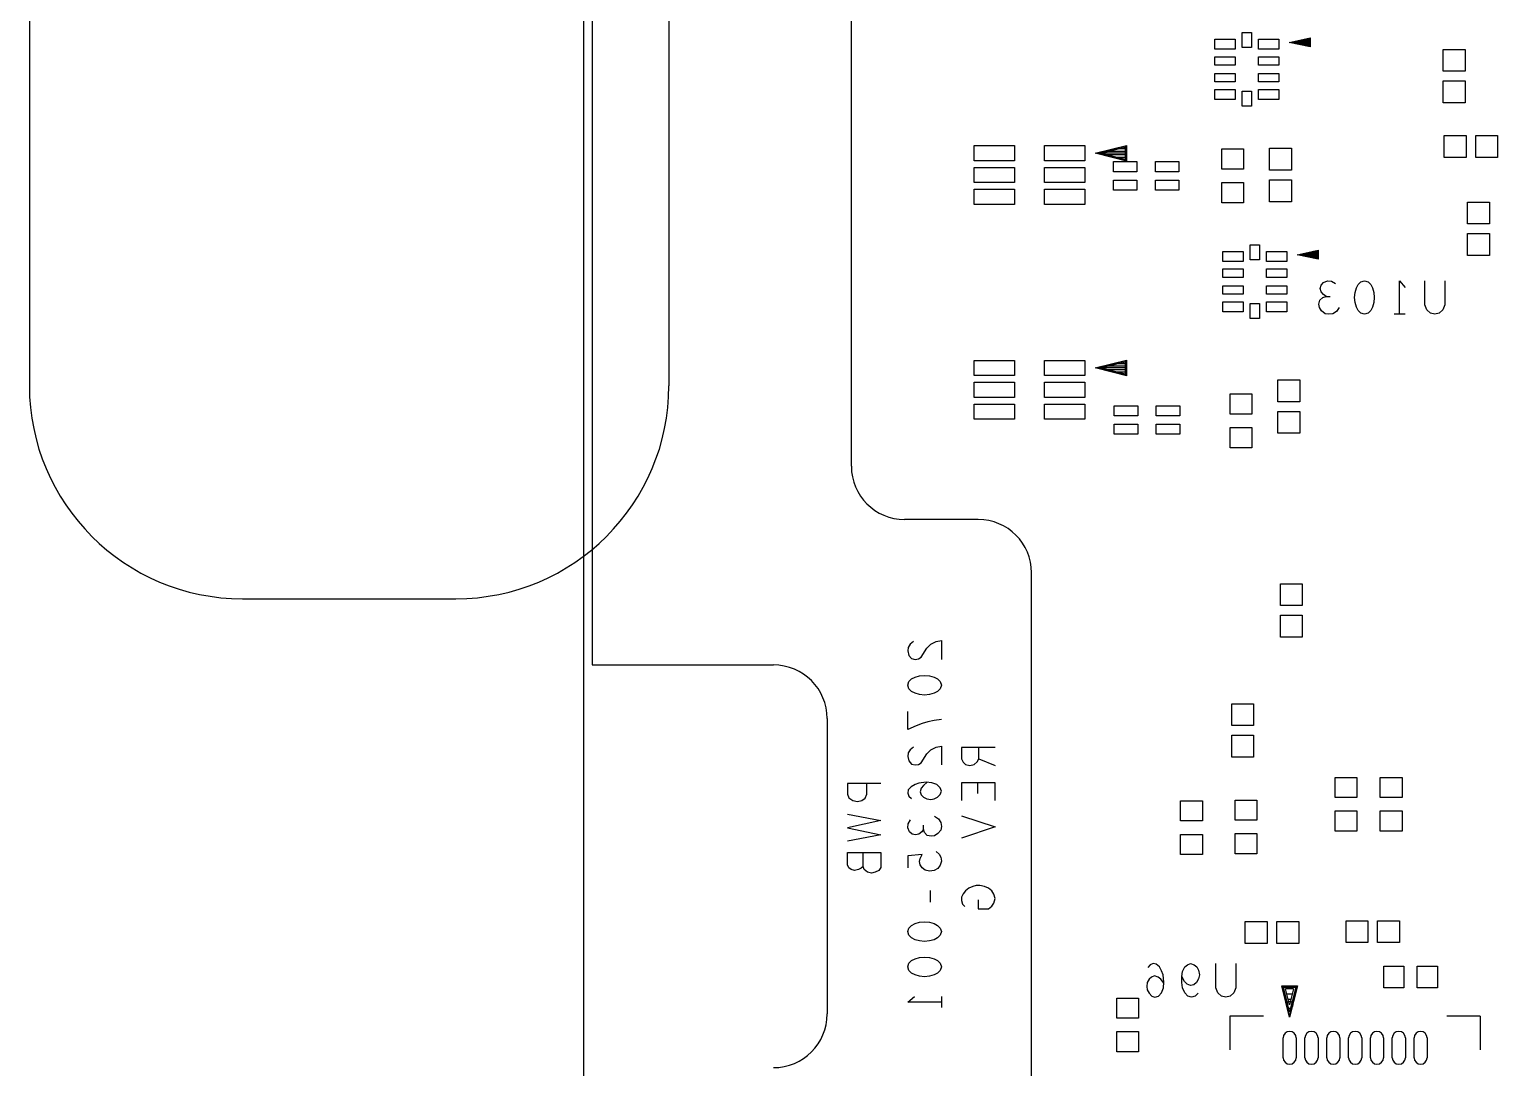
# Model space of a CAD drawing. Header units: millimetres. Extents: x -190 to 348, y -330 to 190.
# Drawn here: x -108.36 to -64.63, y 62.38 to 93.32 of the extents above; entities that cross this region are included whole.
import ezdxf

# ---------------------------------------------------------------- set-up
doc = ezdxf.new("R2010")
doc.units = ezdxf.units.MM
for name, color, linetype in [('10_MAQ_PALLET', 7, 'Continuous'), ('4_SIKCREN_BOTTOM_', 7, 'Continuous'), ('5_SOLDER_PASTE_BOTTOM_', 7, 'Continuous'), ('7______BREAKAWAY', 7, 'Continuous')]:
    doc.layers.add(name, color=color, linetype=linetype)

msp = doc.modelspace()

# ---------------------------------------------------------------- linework, layer by layer
at = {"layer": '10_MAQ_PALLET', "color": 5}
msp.add_line((-91.854, 141.038, -3.175), (-91.854, 14.052, -3.175), dxfattribs=at)
at = {"layer": '10_MAQ_PALLET', "color": 1}
for p, q in [((-83.881, 80.305, -8.001), (-83.881, 127.137, -8.001)), ((-108.364, 100.485, -8.001), (-108.364, 82.705, -8.001)), ((-89.314, 100.485, -8.001), (-89.314, 82.705, -8.001)), ((-80.101, 78.717, -8.001), (-82.293, 78.717, -8.001)), ((-78.514, 62.021, -8.001), (-78.514, 77.13, -8.001)), ((-102.014, 76.355, -8.001), (-95.664, 76.355, -8.001))]:
    msp.add_line(p, q, dxfattribs=at)
for centre, radius, start, end in [((-102.014, 82.705, -8.001), 6.35, 180, 270), ((-95.664, 82.705, -8.001), 6.35, 270, 0), ((-82.293, 80.305, -8.001), 1.587, 180, 270), ((-80.101, 77.13, -8.001), 1.587, 0, 90)]:
    msp.add_arc(centre, radius, start, end, dxfattribs=at)
at = {"layer": '4_SIKCREN_BOTTOM_', "color": 7}
for p, q in [((-91.6, 108.783), (-91.6, 74.384)), ((-70.841, 92.934), (-70.213, 93.068)), ((-70.213, 92.799), (-70.841, 92.934)), ((-70.78, 92.934), (-70.226, 93.05)), ((-70.226, 92.814), (-70.78, 92.934)), ((-70.226, 92.934), (-70.78, 92.934)), ((-70.226, 92.959), (-70.66, 92.959)), ((-70.226, 92.908), (-70.66, 92.908)), ((-70.226, 92.992), (-70.505, 92.992)), ((-70.226, 92.875), (-70.505, 92.875)), ((-70.226, 93.025), (-70.35, 93.025)), ((-70.226, 92.842), (-70.35, 92.842)), ((-70.226, 93.05), (-70.226, 92.934)), ((-70.226, 92.934), (-70.226, 92.814)), ((-70.213, 93.068), (-70.213, 92.799)), ((-76.622, 89.634), (-75.687, 89.868)), ((-76.571, 89.634), (-75.7, 89.85)), ((-76.467, 89.634), (-75.725, 89.817)), ((-75.725, 89.685), (-76.263, 89.685)), ((-75.725, 89.759), (-75.966, 89.759)), ((-75.725, 89.817), (-75.725, 89.634)), ((-75.7, 89.85), (-75.7, 89.634)), ((-75.687, 89.868), (-75.687, 89.4)), ((-75.687, 89.4), (-76.622, 89.634)), ((-75.7, 89.416), (-76.571, 89.634)), ((-75.7, 89.634), (-76.571, 89.634)), ((-75.725, 89.449), (-76.467, 89.634)), ((-75.725, 89.583), (-76.263, 89.583)), ((-75.725, 89.507), (-75.966, 89.507)), ((-75.725, 89.634), (-75.725, 89.449)), ((-75.7, 89.634), (-75.7, 89.416)), ((-70.602, 86.609), (-69.974, 86.744)), ((-69.974, 86.474), (-70.602, 86.609)), ((-69.987, 86.609), (-70.543, 86.609)), ((-70.541, 86.609), (-69.987, 86.726)), ((-69.987, 86.49), (-70.541, 86.609)), ((-69.987, 86.634), (-70.421, 86.634)), ((-69.987, 86.667), (-70.269, 86.667)), ((-69.987, 86.7), (-70.114, 86.7)), ((-69.987, 86.726), (-69.987, 86.609)), ((-69.987, 86.609), (-69.987, 86.49)), ((-69.974, 86.744), (-69.974, 86.474)), ((-69.987, 86.584), (-70.421, 86.584)), ((-69.987, 86.551), (-70.269, 86.551)), ((-69.987, 86.517), (-70.114, 86.517)), ((-69.888, 85.7), (-69.82, 85.783)), ((-69.82, 85.783), (-69.7, 85.834)), ((-69.7, 85.834), (-69.581, 85.816)), ((-69.581, 85.816), (-69.461, 85.75)), ((-68.786, 85.717), (-68.704, 85.801)), ((-68.704, 85.801), (-68.598, 85.834)), ((-68.598, 85.834), (-68.491, 85.801)), ((-68.491, 85.801), (-68.412, 85.717)), ((-67.549, 85.834), (-67.389, 85.634)), ((-67.549, 84.833), (-67.549, 85.834)), ((-66.794, 85.115), (-66.794, 85.834)), ((-66.208, 85.834), (-66.208, 85.115)), ((-69.926, 85.25), (-69.835, 85.334)), ((-69.913, 85.601), (-69.888, 85.7)), ((-69.888, 85.501), (-69.913, 85.601)), ((-69.82, 85.418), (-69.888, 85.501)), ((-69.835, 85.334), (-69.741, 85.367)), ((-69.741, 85.367), (-69.82, 85.418)), ((-69.741, 85.367), (-69.621, 85.367)), ((-68.892, 85.334), (-68.877, 85.484)), ((-68.877, 85.184), (-68.892, 85.334)), ((-68.877, 85.484), (-68.839, 85.618)), ((-68.839, 85.618), (-68.786, 85.717)), ((-68.412, 85.717), (-68.359, 85.618)), ((-68.359, 85.618), (-68.318, 85.484)), ((-68.318, 85.484), (-68.306, 85.334)), ((-68.306, 85.334), (-68.318, 85.184)), ((-69.954, 85.133), (-69.926, 85.25)), ((-69.941, 85.034), (-69.954, 85.133)), ((-69.873, 84.933), (-69.941, 85.034)), ((-69.766, 84.849), (-69.873, 84.933)), ((-69.659, 84.833), (-69.766, 84.849)), ((-69.54, 84.849), (-69.659, 84.833)), ((-69.433, 84.917), (-69.54, 84.849)), ((-69.355, 85.034), (-69.433, 84.917)), ((-68.839, 85.049), (-68.877, 85.184)), ((-68.786, 84.95), (-68.839, 85.049)), ((-68.704, 84.866), (-68.786, 84.95)), ((-68.598, 84.833), (-68.704, 84.866)), ((-68.491, 84.866), (-68.598, 84.833)), ((-68.412, 84.95), (-68.491, 84.866)), ((-68.359, 85.049), (-68.412, 84.95)), ((-68.318, 85.184), (-68.359, 85.049)), ((-66.741, 84.966), (-66.794, 85.115)), ((-66.634, 84.866), (-66.741, 84.966)), ((-66.5, 84.833), (-66.634, 84.866)), ((-66.368, 84.866), (-66.5, 84.833)), ((-66.261, 84.966), (-66.368, 84.866)), ((-66.208, 85.115), (-66.261, 84.966)), ((-67.389, 84.833), (-67.709, 84.833)), ((-76.622, 83.233), (-75.687, 83.467)), ((-75.687, 83), (-76.622, 83.233)), ((-76.571, 83.233), (-75.7, 83.452)), ((-75.7, 83.015), (-76.571, 83.233)), ((-75.7, 83.233), (-76.571, 83.233)), ((-76.467, 83.233), (-75.725, 83.419)), ((-75.725, 83.048), (-76.467, 83.233)), ((-75.725, 83.284), (-76.263, 83.284)), ((-75.725, 83.182), (-76.263, 83.182)), ((-75.725, 83.358), (-75.966, 83.358)), ((-75.725, 83.109), (-75.966, 83.109)), ((-75.725, 83.419), (-75.725, 83.233)), ((-75.725, 83.233), (-75.725, 83.048)), ((-75.7, 83.452), (-75.7, 83.233)), ((-75.7, 83.233), (-75.7, 83.015)), ((-75.687, 83.467), (-75.687, 83)), ((-82.184, 74.907), (-82.202, 74.8)), ((-82.202, 74.8), (-82.166, 74.668)), ((-82.133, 75.001), (-82.184, 74.907)), ((-82.034, 75.082), (-82.133, 75.001)), ((-81.801, 74.615), (-81.633, 74.882)), ((-81.633, 74.882), (-81.516, 75.001)), ((-81.516, 75.001), (-81.351, 75.082)), ((-81.351, 75.082), (-81.199, 75.108)), ((-81.199, 75.108), (-81.199, 74.549)), ((-91.6, 74.384), (-86.2, 74.384)), ((-82.166, 74.668), (-82.085, 74.574)), ((-82.085, 74.574), (-81.984, 74.549)), ((-81.984, 74.549), (-81.885, 74.562)), ((-81.885, 74.562), (-81.801, 74.615)), ((-82.166, 73.886), (-82.085, 73.965)), ((-82.085, 73.965), (-81.984, 74.018)), ((-81.984, 74.018), (-81.852, 74.059)), ((-81.852, 74.059), (-81.702, 74.071)), ((-81.702, 74.071), (-81.549, 74.059)), ((-81.549, 74.059), (-81.417, 74.018)), ((-81.417, 74.018), (-81.316, 73.965)), ((-81.316, 73.965), (-81.234, 73.886)), ((-82.202, 73.779), (-82.166, 73.886)), ((-82.166, 73.673), (-82.202, 73.779)), ((-82.085, 73.591), (-82.166, 73.673)), ((-81.984, 73.538), (-82.085, 73.591)), ((-81.852, 73.5), (-81.984, 73.538)), ((-81.702, 73.485), (-81.852, 73.5)), ((-81.549, 73.5), (-81.702, 73.485)), ((-81.417, 73.538), (-81.549, 73.5)), ((-81.316, 73.591), (-81.417, 73.538)), ((-81.234, 73.673), (-81.316, 73.591)), ((-81.234, 73.886), (-81.199, 73.779)), ((-81.199, 73.779), (-81.234, 73.673)), ((-84.6, 72.784), (-84.6, 63.983)), ((-82.202, 72.464), (-82.202, 72.997)), ((-81.768, 72.636), (-81.951, 72.57)), ((-81.6, 72.69), (-81.768, 72.636)), ((-81.417, 72.73), (-81.6, 72.69)), ((-81.199, 72.756), (-81.417, 72.73)), ((-81.951, 72.57), (-82.202, 72.464)), ((-82.184, 71.76), (-82.202, 71.653)), ((-82.133, 71.854), (-82.184, 71.76)), ((-82.034, 71.935), (-82.133, 71.854)), ((-81.801, 71.468), (-81.633, 71.735)), ((-81.633, 71.735), (-81.516, 71.854)), ((-81.516, 71.854), (-81.351, 71.935)), ((-81.351, 71.935), (-81.199, 71.961)), ((-81.199, 71.961), (-81.199, 71.402)), ((-80.602, 71.923), (-80.602, 71.59)), ((-79.601, 71.923), (-80.602, 71.923)), ((-80.084, 71.59), (-80.084, 71.923)), ((-82.202, 71.653), (-82.166, 71.521)), ((-82.166, 71.521), (-82.085, 71.427)), ((-82.085, 71.427), (-81.984, 71.402)), ((-81.984, 71.402), (-81.885, 71.415)), ((-81.885, 71.415), (-81.801, 71.468)), ((-80.602, 71.59), (-80.551, 71.483)), ((-80.551, 71.483), (-80.485, 71.417)), ((-80.485, 71.417), (-80.35, 71.389)), ((-80.35, 71.389), (-80.218, 71.417)), ((-80.218, 71.417), (-80.134, 71.496)), ((-80.134, 71.496), (-80.084, 71.59)), ((-80.084, 71.59), (-79.601, 71.389)), ((-81.867, 70.858), (-81.984, 70.818)), ((-81.651, 70.886), (-81.867, 70.858)), ((-81.618, 70.886), (-81.735, 70.792)), ((-81.483, 70.871), (-81.651, 70.886)), ((-81.333, 70.818), (-81.483, 70.871)), ((-80.602, 70.874), (-80.602, 70.34)), ((-79.601, 70.874), (-80.602, 70.874)), ((-80.117, 70.554), (-80.117, 70.874)), ((-79.601, 70.34), (-79.601, 70.874)), ((-84, 70.848), (-84, 70.528)), ((-83, 70.848), (-84, 70.848)), ((-84, 70.528), (-83.952, 70.422)), ((-83.952, 70.422), (-83.835, 70.343)), ((-83.467, 70.409), (-83.416, 70.528)), ((-83.416, 70.528), (-83.416, 70.848)), ((-82.184, 70.658), (-82.202, 70.566)), ((-82.202, 70.566), (-82.166, 70.472)), ((-82.1, 70.752), (-82.184, 70.658)), ((-82.166, 70.472), (-82.085, 70.406)), ((-81.984, 70.818), (-82.1, 70.752)), ((-81.801, 70.711), (-81.834, 70.604)), ((-81.834, 70.604), (-81.801, 70.513)), ((-81.735, 70.792), (-81.801, 70.711)), ((-81.801, 70.513), (-81.735, 70.444)), ((-81.735, 70.444), (-81.633, 70.391)), ((-81.417, 70.391), (-81.316, 70.444)), ((-81.234, 70.726), (-81.333, 70.818)), ((-81.316, 70.444), (-81.234, 70.526)), ((-81.199, 70.62), (-81.234, 70.726)), ((-81.234, 70.526), (-81.199, 70.62)), ((-83.835, 70.343), (-83.701, 70.315)), ((-83.701, 70.315), (-83.566, 70.343)), ((-83.566, 70.343), (-83.467, 70.409)), ((-81.633, 70.391), (-81.516, 70.378)), ((-81.516, 70.378), (-81.417, 70.391)), ((-84, 69.934), (-83, 69.746)), ((-83, 69.746), (-84, 69.533)), ((-82.202, 69.53), (-82.184, 69.649)), ((-82.184, 69.649), (-82.118, 69.769)), ((-81.735, 69.489), (-81.735, 69.609)), ((-81.399, 69.875), (-81.283, 69.797)), ((-81.283, 69.797), (-81.216, 69.69)), ((-81.216, 69.69), (-81.199, 69.571)), ((-81.199, 69.571), (-81.216, 69.464)), ((-80.602, 69.891), (-79.601, 69.558)), ((-79.601, 69.558), (-80.602, 69.225)), ((-84, 69.533), (-83, 69.319)), ((-83, 69.319), (-84, 69.134)), ((-82.151, 69.411), (-82.202, 69.53)), ((-82.067, 69.342), (-82.151, 69.411)), ((-81.968, 69.317), (-82.067, 69.342)), ((-81.867, 69.342), (-81.968, 69.317)), ((-81.783, 69.411), (-81.867, 69.342)), ((-81.735, 69.489), (-81.783, 69.411)), ((-81.702, 69.395), (-81.735, 69.489)), ((-81.618, 69.304), (-81.702, 69.395)), ((-81.501, 69.276), (-81.618, 69.304)), ((-81.399, 69.289), (-81.501, 69.276)), ((-81.3, 69.357), (-81.399, 69.289)), ((-81.216, 69.464), (-81.3, 69.357)), ((-84, 68.791), (-83, 68.791)), ((-84, 68.43), (-84, 68.791)), ((-83.533, 68.377), (-83.533, 68.791)), ((-83, 68.791), (-83, 68.351)), ((-81.768, 68.735), (-82.202, 68.694)), ((-82.202, 68.694), (-82.202, 68.334)), ((-81.834, 68.613), (-81.768, 68.735)), ((-81.351, 68.826), (-81.267, 68.748)), ((-81.267, 68.748), (-81.216, 68.654)), ((-83.952, 68.336), (-84, 68.43)), ((-83.883, 68.283), (-83.952, 68.336)), ((-83.784, 68.257), (-83.883, 68.283)), ((-83.668, 68.283), (-83.784, 68.257)), ((-83.584, 68.323), (-83.668, 68.283)), ((-83.533, 68.377), (-83.584, 68.323)), ((-83.5, 68.283), (-83.533, 68.377)), ((-83.401, 68.204), (-83.5, 68.283)), ((-83.066, 68.257), (-83.167, 68.204)), ((-83, 68.351), (-83.066, 68.257)), ((-81.852, 68.522), (-81.834, 68.613)), ((-81.834, 68.428), (-81.852, 68.522)), ((-81.768, 68.334), (-81.834, 68.428)), ((-81.684, 68.268), (-81.768, 68.334)), ((-81.549, 68.24), (-81.684, 68.268)), ((-81.417, 68.255), (-81.549, 68.24)), ((-81.3, 68.321), (-81.417, 68.255)), ((-81.234, 68.415), (-81.3, 68.321)), ((-81.199, 68.534), (-81.234, 68.415)), ((-81.216, 68.654), (-81.199, 68.534)), ((-83.284, 68.176), (-83.401, 68.204)), ((-83.167, 68.204), (-83.284, 68.176)), ((-80.167, 67.808), (-80.267, 67.78)), ((-80.051, 67.808), (-80.167, 67.808)), ((-79.916, 67.78), (-80.051, 67.808)), ((-81.534, 67.658), (-81.534, 67.313)), ((-80.551, 67.567), (-80.602, 67.46)), ((-80.602, 67.46), (-80.602, 67.366)), ((-80.602, 67.366), (-80.569, 67.259)), ((-80.485, 67.648), (-80.551, 67.567)), ((-80.383, 67.727), (-80.485, 67.648)), ((-80.267, 67.78), (-80.383, 67.727)), ((-80.101, 67.381), (-80.101, 67.114)), ((-79.799, 67.727), (-79.916, 67.78)), ((-79.7, 67.648), (-79.799, 67.727)), ((-79.634, 67.554), (-79.7, 67.648)), ((-79.601, 67.419), (-79.634, 67.554)), ((-79.634, 67.287), (-79.601, 67.419)), ((-80.569, 67.259), (-80.5, 67.18)), ((-80.101, 67.114), (-79.799, 67.114)), ((-79.799, 67.114), (-79.7, 67.193)), ((-79.7, 67.193), (-79.634, 67.287)), ((-82.202, 66.436), (-82.166, 66.543)), ((-82.166, 66.543), (-82.085, 66.622)), ((-82.085, 66.622), (-81.984, 66.675)), ((-81.984, 66.675), (-81.852, 66.716)), ((-81.852, 66.716), (-81.702, 66.728)), ((-81.702, 66.728), (-81.549, 66.716)), ((-81.549, 66.716), (-81.417, 66.675)), ((-81.417, 66.675), (-81.316, 66.622)), ((-81.316, 66.622), (-81.234, 66.543)), ((-81.234, 66.543), (-81.199, 66.436)), ((-82.166, 66.33), (-82.202, 66.436)), ((-82.085, 66.248), (-82.166, 66.33)), ((-81.984, 66.195), (-82.085, 66.248)), ((-81.852, 66.157), (-81.984, 66.195)), ((-81.702, 66.142), (-81.852, 66.157)), ((-81.549, 66.157), (-81.702, 66.142)), ((-81.417, 66.195), (-81.549, 66.157)), ((-81.316, 66.248), (-81.417, 66.195)), ((-81.234, 66.33), (-81.316, 66.248)), ((-81.199, 66.436), (-81.234, 66.33)), ((-82.085, 65.573), (-81.984, 65.626)), ((-81.984, 65.626), (-81.852, 65.667)), ((-81.852, 65.667), (-81.702, 65.679)), ((-81.702, 65.679), (-81.549, 65.667)), ((-81.549, 65.667), (-81.417, 65.626)), ((-81.417, 65.626), (-81.316, 65.573)), ((-82.202, 65.387), (-82.166, 65.494)), ((-82.166, 65.281), (-82.202, 65.387)), ((-82.166, 65.494), (-82.085, 65.573)), ((-82.085, 65.199), (-82.166, 65.281)), ((-81.984, 65.146), (-82.085, 65.199)), ((-81.316, 65.199), (-81.417, 65.146)), ((-81.316, 65.573), (-81.234, 65.494)), ((-81.234, 65.281), (-81.316, 65.199)), ((-81.234, 65.494), (-81.199, 65.387)), ((-81.199, 65.387), (-81.234, 65.281)), ((-74.983, 65.451), (-75.052, 65.367)), ((-74.892, 65.484), (-74.983, 65.451)), ((-74.798, 65.466), (-74.892, 65.484)), ((-74.704, 65.382), (-74.798, 65.466)), ((-74.638, 65.265), (-74.704, 65.382)), ((-74.597, 65.148), (-74.638, 65.265)), ((-74.041, 65.1), (-74.016, 65.25)), ((-74.016, 65.25), (-73.95, 65.382)), ((-73.95, 65.382), (-73.868, 65.451)), ((-73.868, 65.451), (-73.774, 65.484)), ((-73.774, 65.484), (-73.668, 65.451)), ((-73.668, 65.451), (-73.589, 65.382)), ((-73.589, 65.382), (-73.536, 65.283)), ((-73.536, 65.283), (-73.508, 65.148)), ((-73.02, 64.765), (-73.02, 65.484)), ((-72.433, 65.484), (-72.433, 64.765)), ((-81.852, 65.108), (-81.984, 65.146)), ((-81.702, 65.093), (-81.852, 65.108)), ((-81.549, 65.108), (-81.702, 65.093)), ((-81.417, 65.146), (-81.549, 65.108)), ((-75.065, 64.915), (-75.077, 64.798)), ((-75.077, 64.798), (-75.065, 64.699)), ((-75.011, 65.016), (-75.065, 64.915)), ((-74.945, 65.082), (-75.011, 65.016)), ((-74.851, 65.115), (-74.945, 65.082)), ((-74.745, 65.082), (-74.851, 65.115)), ((-74.663, 65.016), (-74.745, 65.082)), ((-74.572, 64.9), (-74.663, 65.016)), ((-74.638, 64.615), (-74.585, 64.765)), ((-74.572, 64.933), (-74.597, 65.148)), ((-74.585, 64.765), (-74.572, 64.933)), ((-73.962, 64.95), (-74.041, 65.1)), ((-74.041, 64.915), (-74.041, 65.1)), ((-74.016, 64.765), (-74.041, 64.915)), ((-73.95, 64.615), (-74.016, 64.765)), ((-73.881, 64.867), (-73.962, 64.95)), ((-73.774, 64.834), (-73.881, 64.867)), ((-73.683, 64.849), (-73.774, 64.834)), ((-73.602, 64.915), (-73.683, 64.849)), ((-73.536, 65.032), (-73.602, 64.915)), ((-73.508, 65.148), (-73.536, 65.032)), ((-72.967, 64.615), (-73.02, 64.765)), ((-72.433, 64.765), (-72.487, 64.615)), ((-71.059, 64.821), (-70.592, 64.821)), ((-70.825, 63.886), (-71.059, 64.821)), ((-71.041, 64.808), (-70.607, 64.808)), ((-70.825, 63.937), (-71.041, 64.808)), ((-70.825, 64.044), (-71.011, 64.783)), ((-71.011, 64.783), (-70.64, 64.783)), ((-70.825, 64.252), (-70.945, 64.732)), ((-70.706, 64.732), (-70.945, 64.732)), ((-70.592, 64.821), (-70.825, 63.886)), ((-70.607, 64.808), (-70.825, 63.937)), ((-70.64, 64.783), (-70.825, 64.044)), ((-70.706, 64.732), (-70.825, 64.252)), ((-82.202, 64.338), (-82.001, 64.498)), ((-81.199, 64.338), (-82.202, 64.338)), ((-81.199, 64.498), (-81.199, 64.178)), ((-75.065, 64.699), (-75.011, 64.6)), ((-75.011, 64.6), (-74.93, 64.516)), ((-74.93, 64.516), (-74.839, 64.483)), ((-74.839, 64.483), (-74.732, 64.516)), ((-74.732, 64.516), (-74.638, 64.615)), ((-73.856, 64.516), (-73.95, 64.615)), ((-73.749, 64.483), (-73.856, 64.516)), ((-73.642, 64.516), (-73.749, 64.483)), ((-73.548, 64.6), (-73.642, 64.516)), ((-72.86, 64.516), (-72.967, 64.615)), ((-72.725, 64.483), (-72.86, 64.516)), ((-72.593, 64.516), (-72.725, 64.483)), ((-72.487, 64.615), (-72.593, 64.516)), ((-70.744, 64.572), (-70.904, 64.572)), ((-70.785, 64.412), (-70.866, 64.412)), ((-72.606, 63.914), (-72.606, 62.913)), ((-71.605, 63.914), (-72.606, 63.914)), ((-65.146, 63.914), (-66.144, 63.914)), ((-65.146, 63.914), (-65.146, 62.913))]:
    msp.add_line(p, q, dxfattribs=at)
for centre, radius, start, end in [((-86.2, 72.784), 1.6, 0.0013, 89.9987), ((-70.825, 64.254), 0.102, 0, 180), ((-86.2, 63.983), 1.6, 270.0013, 359.9987), ((-70.825, 64.254), 0.102, 180, 0)]:
    msp.add_arc(centre, radius, start, end, dxfattribs=at)
at = {"layer": '5_SOLDER_PASTE_BOTTOM_', "color": 4}
for p, q in [((-91.6, 108.783), (-91.6, 74.384)), ((-72.238, 92.782), (-72.238, 93.232)), ((-72.238, 93.232), (-71.963, 93.232)), ((-71.963, 93.232), (-71.963, 92.782)), ((-73.051, 92.733), (-73.051, 93.033)), ((-73.051, 93.033), (-72.451, 93.033)), ((-72.451, 92.733), (-73.051, 92.733)), ((-72.451, 93.033), (-72.451, 92.733)), ((-71.963, 92.782), (-72.238, 92.782)), ((-71.75, 92.733), (-71.75, 93.033)), ((-71.75, 93.033), (-71.15, 93.033)), ((-71.15, 92.733), (-71.75, 92.733)), ((-71.15, 93.033), (-71.15, 92.733)), ((-66.251, 92.078), (-66.251, 92.728)), ((-66.251, 92.728), (-65.601, 92.728)), ((-65.601, 92.728), (-65.601, 92.078)), ((-73.051, 92.257), (-73.051, 92.507)), ((-73.051, 92.507), (-72.451, 92.507)), ((-72.451, 92.507), (-72.451, 92.257)), ((-71.75, 92.257), (-71.75, 92.507)), ((-71.75, 92.507), (-71.15, 92.507)), ((-71.15, 92.507), (-71.15, 92.257)), ((-72.451, 92.257), (-73.051, 92.257)), ((-73.051, 91.757), (-73.051, 92.007)), ((-73.051, 92.007), (-72.451, 92.007)), ((-72.451, 92.007), (-72.451, 91.757)), ((-71.15, 92.257), (-71.75, 92.257)), ((-71.75, 91.757), (-71.75, 92.007)), ((-71.75, 92.007), (-71.15, 92.007)), ((-71.15, 92.007), (-71.15, 91.757)), ((-65.601, 92.078), (-66.251, 92.078)), ((-72.451, 91.757), (-73.051, 91.757)), ((-73.051, 91.234), (-73.051, 91.534)), ((-73.051, 91.534), (-72.451, 91.534)), ((-72.451, 91.534), (-72.451, 91.234)), ((-72.238, 91.032), (-72.238, 91.482)), ((-72.238, 91.482), (-71.963, 91.482)), ((-71.963, 91.482), (-71.963, 91.032)), ((-71.15, 91.757), (-71.75, 91.757)), ((-71.75, 91.234), (-71.75, 91.534)), ((-71.75, 91.534), (-71.15, 91.534)), ((-71.15, 91.534), (-71.15, 91.234)), ((-66.251, 91.138), (-66.251, 91.788)), ((-66.251, 91.788), (-65.601, 91.788)), ((-65.601, 91.788), (-65.601, 91.138)), ((-72.451, 91.234), (-73.051, 91.234)), ((-71.963, 91.032), (-72.238, 91.032)), ((-71.15, 91.234), (-71.75, 91.234)), ((-65.601, 91.138), (-66.251, 91.138)), ((-66.22, 89.507), (-66.22, 90.157)), ((-66.22, 90.157), (-65.57, 90.157)), ((-65.57, 90.157), (-65.57, 89.507)), ((-65.28, 89.507), (-65.28, 90.157)), ((-65.28, 90.157), (-64.63, 90.157)), ((-64.63, 90.157), (-64.63, 89.507)), ((-80.223, 89.409), (-80.223, 89.859)), ((-80.223, 89.859), (-79.024, 89.859)), ((-79.024, 89.859), (-79.024, 89.409)), ((-78.125, 89.409), (-78.125, 89.859)), ((-78.125, 89.859), (-76.926, 89.859)), ((-76.926, 89.859), (-76.926, 89.409)), ((-72.85, 89.159), (-72.85, 89.759)), ((-72.85, 89.759), (-72.2, 89.759)), ((-72.2, 89.759), (-72.2, 89.159)), ((-71.425, 89.129), (-71.425, 89.779)), ((-71.425, 89.779), (-70.775, 89.779)), ((-70.775, 89.779), (-70.775, 89.129)), ((-79.024, 89.409), (-80.223, 89.409)), ((-76.926, 89.409), (-78.125, 89.409)), ((-76.075, 89.083), (-76.075, 89.383)), ((-76.075, 89.383), (-75.375, 89.383)), ((-75.375, 89.383), (-75.375, 89.083)), ((-74.825, 89.083), (-74.825, 89.383)), ((-74.825, 89.383), (-74.125, 89.383)), ((-74.125, 89.383), (-74.125, 89.083)), ((-65.57, 89.507), (-66.22, 89.507)), ((-64.63, 89.507), (-65.28, 89.507)), ((-80.223, 88.759), (-80.223, 89.209)), ((-80.223, 89.209), (-79.024, 89.209)), ((-79.024, 89.209), (-79.024, 88.759)), ((-78.125, 88.759), (-78.125, 89.209)), ((-78.125, 89.209), (-76.926, 89.209)), ((-76.926, 89.209), (-76.926, 88.759)), ((-75.375, 89.083), (-76.075, 89.083)), ((-76.075, 88.534), (-76.075, 88.834)), ((-76.075, 88.834), (-75.375, 88.834)), ((-75.375, 88.834), (-75.375, 88.534)), ((-74.125, 89.083), (-74.825, 89.083)), ((-74.825, 88.534), (-74.825, 88.834)), ((-74.825, 88.834), (-74.125, 88.834)), ((-74.125, 88.834), (-74.125, 88.534)), ((-72.2, 89.159), (-72.85, 89.159)), ((-70.775, 89.129), (-71.425, 89.129)), ((-71.425, 88.189), (-71.425, 88.839)), ((-71.425, 88.839), (-70.775, 88.839)), ((-70.775, 88.839), (-70.775, 88.189)), ((-79.024, 88.759), (-80.223, 88.759)), ((-80.223, 88.109), (-80.223, 88.559)), ((-80.223, 88.559), (-79.024, 88.559)), ((-79.024, 88.559), (-79.024, 88.109)), ((-76.926, 88.759), (-78.125, 88.759)), ((-78.125, 88.109), (-78.125, 88.559)), ((-78.125, 88.559), (-76.926, 88.559)), ((-76.926, 88.559), (-76.926, 88.109)), ((-75.375, 88.534), (-76.075, 88.534)), ((-74.125, 88.534), (-74.825, 88.534)), ((-72.85, 88.158), (-72.85, 88.758)), ((-72.85, 88.758), (-72.2, 88.758)), ((-72.2, 88.758), (-72.2, 88.158)), ((-79.024, 88.109), (-80.223, 88.109)), ((-76.926, 88.109), (-78.125, 88.109)), ((-72.2, 88.158), (-72.85, 88.158)), ((-70.775, 88.189), (-71.425, 88.189)), ((-65.524, 87.529), (-65.524, 88.179)), ((-65.524, 88.179), (-64.874, 88.179)), ((-64.874, 88.179), (-64.874, 87.529)), ((-64.874, 87.529), (-65.524, 87.529)), ((-65.524, 86.589), (-65.524, 87.239)), ((-65.524, 87.239), (-64.874, 87.239)), ((-64.874, 87.239), (-64.874, 86.589)), ((-72.812, 86.408), (-72.812, 86.708)), ((-72.812, 86.708), (-72.212, 86.708)), ((-72.212, 86.708), (-72.212, 86.408)), ((-71.999, 86.458), (-71.999, 86.908)), ((-71.999, 86.908), (-71.724, 86.908)), ((-71.724, 86.908), (-71.724, 86.458)), ((-71.511, 86.408), (-71.511, 86.708)), ((-71.511, 86.708), (-70.911, 86.708)), ((-70.911, 86.708), (-70.911, 86.408)), ((-72.212, 86.408), (-72.812, 86.408)), ((-72.812, 85.933), (-72.812, 86.183)), ((-72.812, 86.183), (-72.212, 86.183)), ((-72.212, 86.183), (-72.212, 85.933)), ((-71.724, 86.458), (-71.999, 86.458)), ((-70.911, 86.408), (-71.511, 86.408)), ((-71.511, 85.933), (-71.511, 86.183)), ((-71.511, 86.183), (-70.911, 86.183)), ((-70.911, 86.183), (-70.911, 85.933)), ((-64.874, 86.589), (-65.524, 86.589)), ((-72.212, 85.933), (-72.812, 85.933)), ((-70.911, 85.933), (-71.511, 85.933)), ((-72.812, 85.432), (-72.812, 85.682)), ((-72.812, 85.682), (-72.212, 85.682)), ((-72.212, 85.432), (-72.812, 85.432)), ((-72.212, 85.682), (-72.212, 85.432)), ((-71.511, 85.432), (-71.511, 85.682)), ((-71.511, 85.682), (-70.911, 85.682)), ((-70.911, 85.432), (-71.511, 85.432)), ((-70.911, 85.682), (-70.911, 85.432)), ((-72.812, 84.907), (-72.812, 85.207)), ((-72.812, 85.207), (-72.212, 85.207)), ((-72.212, 84.907), (-72.812, 84.907)), ((-72.212, 85.207), (-72.212, 84.907)), ((-71.999, 84.708), (-71.999, 85.158)), ((-71.999, 85.158), (-71.724, 85.158)), ((-71.724, 85.158), (-71.724, 84.708)), ((-71.511, 84.907), (-71.511, 85.207)), ((-71.511, 85.207), (-70.911, 85.207)), ((-70.911, 84.907), (-71.511, 84.907)), ((-70.911, 85.207), (-70.911, 84.907)), ((-71.724, 84.708), (-71.999, 84.708)), ((-80.223, 83.008), (-80.223, 83.458)), ((-80.223, 83.458), (-79.024, 83.458)), ((-79.024, 83.458), (-79.024, 83.008)), ((-78.125, 83.008), (-78.125, 83.458)), ((-78.125, 83.458), (-76.926, 83.458)), ((-76.926, 83.458), (-76.926, 83.008)), ((-79.024, 83.008), (-80.223, 83.008)), ((-80.223, 82.358), (-80.223, 82.808)), ((-80.223, 82.808), (-79.024, 82.808)), ((-79.024, 82.808), (-79.024, 82.358)), ((-76.926, 83.008), (-78.125, 83.008)), ((-78.125, 82.358), (-78.125, 82.808)), ((-78.125, 82.808), (-76.926, 82.808)), ((-76.926, 82.808), (-76.926, 82.358)), ((-71.176, 82.228), (-71.176, 82.878)), ((-71.176, 82.878), (-70.526, 82.878)), ((-70.526, 82.878), (-70.526, 82.228)), ((-79.024, 82.358), (-80.223, 82.358)), ((-76.926, 82.358), (-78.125, 82.358)), ((-72.601, 81.859), (-72.601, 82.459)), ((-72.601, 82.459), (-71.951, 82.459)), ((-71.951, 82.459), (-71.951, 81.859)), ((-70.526, 82.228), (-71.176, 82.228)), ((-80.223, 81.708), (-80.223, 82.158)), ((-80.223, 82.158), (-79.024, 82.158)), ((-79.024, 82.158), (-79.024, 81.708)), ((-78.125, 81.708), (-78.125, 82.158)), ((-78.125, 82.158), (-76.926, 82.158)), ((-76.926, 82.158), (-76.926, 81.708)), ((-76.05, 81.808), (-76.05, 82.108)), ((-76.05, 82.108), (-75.35, 82.108)), ((-75.35, 81.808), (-76.05, 81.808)), ((-75.35, 82.108), (-75.35, 81.808)), ((-74.8, 81.808), (-74.8, 82.108)), ((-74.8, 82.108), (-74.1, 82.108)), ((-74.1, 81.808), (-74.8, 81.808)), ((-74.1, 82.108), (-74.1, 81.808)), ((-71.951, 81.859), (-72.601, 81.859)), ((-71.176, 81.288), (-71.176, 81.938)), ((-71.176, 81.938), (-70.526, 81.938)), ((-70.526, 81.938), (-70.526, 81.288)), ((-79.024, 81.708), (-80.223, 81.708)), ((-76.926, 81.708), (-78.125, 81.708)), ((-76.05, 81.257), (-76.05, 81.557)), ((-76.05, 81.557), (-75.35, 81.557)), ((-75.35, 81.557), (-75.35, 81.257)), ((-74.8, 81.257), (-74.8, 81.557)), ((-74.8, 81.557), (-74.1, 81.557)), ((-74.1, 81.557), (-74.1, 81.257)), ((-72.601, 80.858), (-72.601, 81.458)), ((-72.601, 81.458), (-71.951, 81.458)), ((-71.951, 81.458), (-71.951, 80.858)), ((-75.35, 81.257), (-76.05, 81.257)), ((-74.1, 81.257), (-74.8, 81.257)), ((-70.526, 81.288), (-71.176, 81.288)), ((-71.951, 80.858), (-72.601, 80.858)), ((-71.1, 76.152), (-71.1, 76.802)), ((-71.1, 76.802), (-70.45, 76.802)), ((-70.45, 76.802), (-70.45, 76.152)), ((-70.45, 76.152), (-71.1, 76.152)), ((-71.1, 75.212), (-71.1, 75.862)), ((-71.1, 75.862), (-70.45, 75.862)), ((-70.45, 75.862), (-70.45, 75.212)), ((-70.45, 75.212), (-71.1, 75.212)), ((-91.6, 74.384), (-86.2, 74.384)), ((-72.55, 72.578), (-72.55, 73.228)), ((-72.55, 73.228), (-71.9, 73.228)), ((-71.9, 73.228), (-71.9, 72.578)), ((-84.6, 72.784), (-84.6, 63.983)), ((-71.9, 72.578), (-72.55, 72.578)), ((-72.55, 71.638), (-72.55, 72.288)), ((-72.55, 72.288), (-71.9, 72.288)), ((-71.9, 72.288), (-71.9, 71.638)), ((-71.9, 71.638), (-72.55, 71.638)), ((-69.474, 70.434), (-69.474, 71.034)), ((-69.474, 71.034), (-68.824, 71.034)), ((-68.824, 71.034), (-68.824, 70.434)), ((-68.125, 70.434), (-68.125, 71.034)), ((-68.125, 71.034), (-67.475, 71.034)), ((-67.475, 71.034), (-67.475, 70.434)), ((-68.824, 70.434), (-69.474, 70.434)), ((-67.475, 70.434), (-68.125, 70.434)), ((-74.074, 69.733), (-74.074, 70.333)), ((-74.074, 70.333), (-73.424, 70.333)), ((-73.424, 70.333), (-73.424, 69.733)), ((-72.451, 69.758), (-72.451, 70.358)), ((-72.451, 70.358), (-71.801, 70.358)), ((-71.801, 70.358), (-71.801, 69.758)), ((-69.474, 69.433), (-69.474, 70.033)), ((-69.474, 70.033), (-68.824, 70.033)), ((-68.824, 70.033), (-68.824, 69.433)), ((-68.125, 69.433), (-68.125, 70.033)), ((-68.125, 70.033), (-67.475, 70.033)), ((-67.475, 70.033), (-67.475, 69.433)), ((-73.424, 69.733), (-74.074, 69.733)), ((-71.801, 69.758), (-72.451, 69.758)), ((-74.074, 68.732), (-74.074, 69.332)), ((-74.074, 69.332), (-73.424, 69.332)), ((-73.424, 69.332), (-73.424, 68.732)), ((-72.451, 68.758), (-72.451, 69.358)), ((-72.451, 69.358), (-71.801, 69.358)), ((-71.801, 69.358), (-71.801, 68.758)), ((-68.824, 69.433), (-69.474, 69.433)), ((-67.475, 69.433), (-68.125, 69.433)), ((-73.424, 68.732), (-74.074, 68.732)), ((-71.801, 68.758), (-72.451, 68.758)), ((-72.146, 66.083), (-72.146, 66.733)), ((-72.146, 66.733), (-71.496, 66.733)), ((-71.496, 66.733), (-71.496, 66.083)), ((-71.206, 66.083), (-71.206, 66.733)), ((-71.206, 66.733), (-70.556, 66.733)), ((-70.556, 66.733), (-70.556, 66.083)), ((-69.144, 66.109), (-69.144, 66.759)), ((-69.144, 66.759), (-68.494, 66.759)), ((-68.494, 66.759), (-68.494, 66.109)), ((-68.204, 66.109), (-68.204, 66.759)), ((-68.204, 66.759), (-67.554, 66.759)), ((-67.554, 66.759), (-67.554, 66.109)), ((-71.496, 66.083), (-72.146, 66.083)), ((-70.556, 66.083), (-71.206, 66.083)), ((-68.494, 66.109), (-69.144, 66.109)), ((-67.554, 66.109), (-68.204, 66.109)), ((-68.024, 64.757), (-68.024, 65.407)), ((-68.024, 65.407), (-67.424, 65.407)), ((-67.424, 65.407), (-67.424, 64.757)), ((-67.026, 64.757), (-67.026, 65.407)), ((-67.026, 65.407), (-66.426, 65.407)), ((-66.426, 65.407), (-66.426, 64.757)), ((-67.424, 64.757), (-68.024, 64.757)), ((-66.426, 64.757), (-67.026, 64.757)), ((-75.974, 63.858), (-75.974, 64.458)), ((-75.974, 64.458), (-75.324, 64.458)), ((-75.324, 64.458), (-75.324, 63.858)), ((-75.324, 63.858), (-75.974, 63.858)), ((-75.974, 62.857), (-75.974, 63.457)), ((-75.974, 63.457), (-75.324, 63.457)), ((-75.324, 63.457), (-75.324, 62.857)), ((-71.02, 62.679), (-71.02, 63.269)), ((-70.63, 63.269), (-70.63, 62.679)), ((-70.37, 62.679), (-70.37, 63.269)), ((-69.98, 63.269), (-69.98, 62.679)), ((-69.72, 62.679), (-69.72, 63.269)), ((-69.33, 63.269), (-69.33, 62.679)), ((-69.07, 62.679), (-69.07, 63.269)), ((-68.68, 63.269), (-68.68, 62.679)), ((-68.419, 62.679), (-68.419, 63.269)), ((-68.029, 63.269), (-68.029, 62.679)), ((-67.769, 62.679), (-67.769, 63.269)), ((-67.379, 63.269), (-67.379, 62.679)), ((-67.119, 62.679), (-67.119, 63.269)), ((-66.729, 63.269), (-66.729, 62.679)), ((-75.324, 62.857), (-75.974, 62.857))]:
    msp.add_line(p, q, dxfattribs=at)
for centre, radius, start, end in [((-86.2, 72.784), 1.6, 0.0013, 89.9987), ((-86.2, 63.983), 1.6, 270.0013, 359.9987), ((-70.825, 63.269), 0.195, 0, 180), ((-70.175, 63.269), 0.195, 0, 180), ((-69.525, 63.269), 0.195, 0, 180), ((-68.875, 63.269), 0.195, 0, 180), ((-68.224, 63.269), 0.195, 0, 180), ((-67.574, 63.269), 0.195, 0, 180), ((-66.924, 63.269), 0.195, 0, 180), ((-70.825, 62.679), 0.195, 180, 0), ((-70.175, 62.679), 0.195, 180, 0), ((-69.525, 62.679), 0.195, 180, 0), ((-68.875, 62.679), 0.195, 180, 0), ((-68.224, 62.679), 0.195, 180, 0), ((-67.574, 62.679), 0.195, 180, 0), ((-66.924, 62.679), 0.195, 180, 0)]:
    msp.add_arc(centre, radius, start, end, dxfattribs=at)
at = {"layer": '7______BREAKAWAY', "color": 2}
for p, q in [((-91.6, 108.783), (-91.6, 74.384)), ((-91.6, 74.384), (-86.2, 74.384)), ((-84.6, 72.784), (-84.6, 63.983))]:
    msp.add_line(p, q, dxfattribs=at)
for centre, start, end in [((-86.2, 72.784), 0.0013, 89.9987), ((-86.2, 63.983), 270.0013, 359.9987)]:
    msp.add_arc(centre, 1.6, start, end, dxfattribs=at)

doc.saveas('drawing.dxf')
